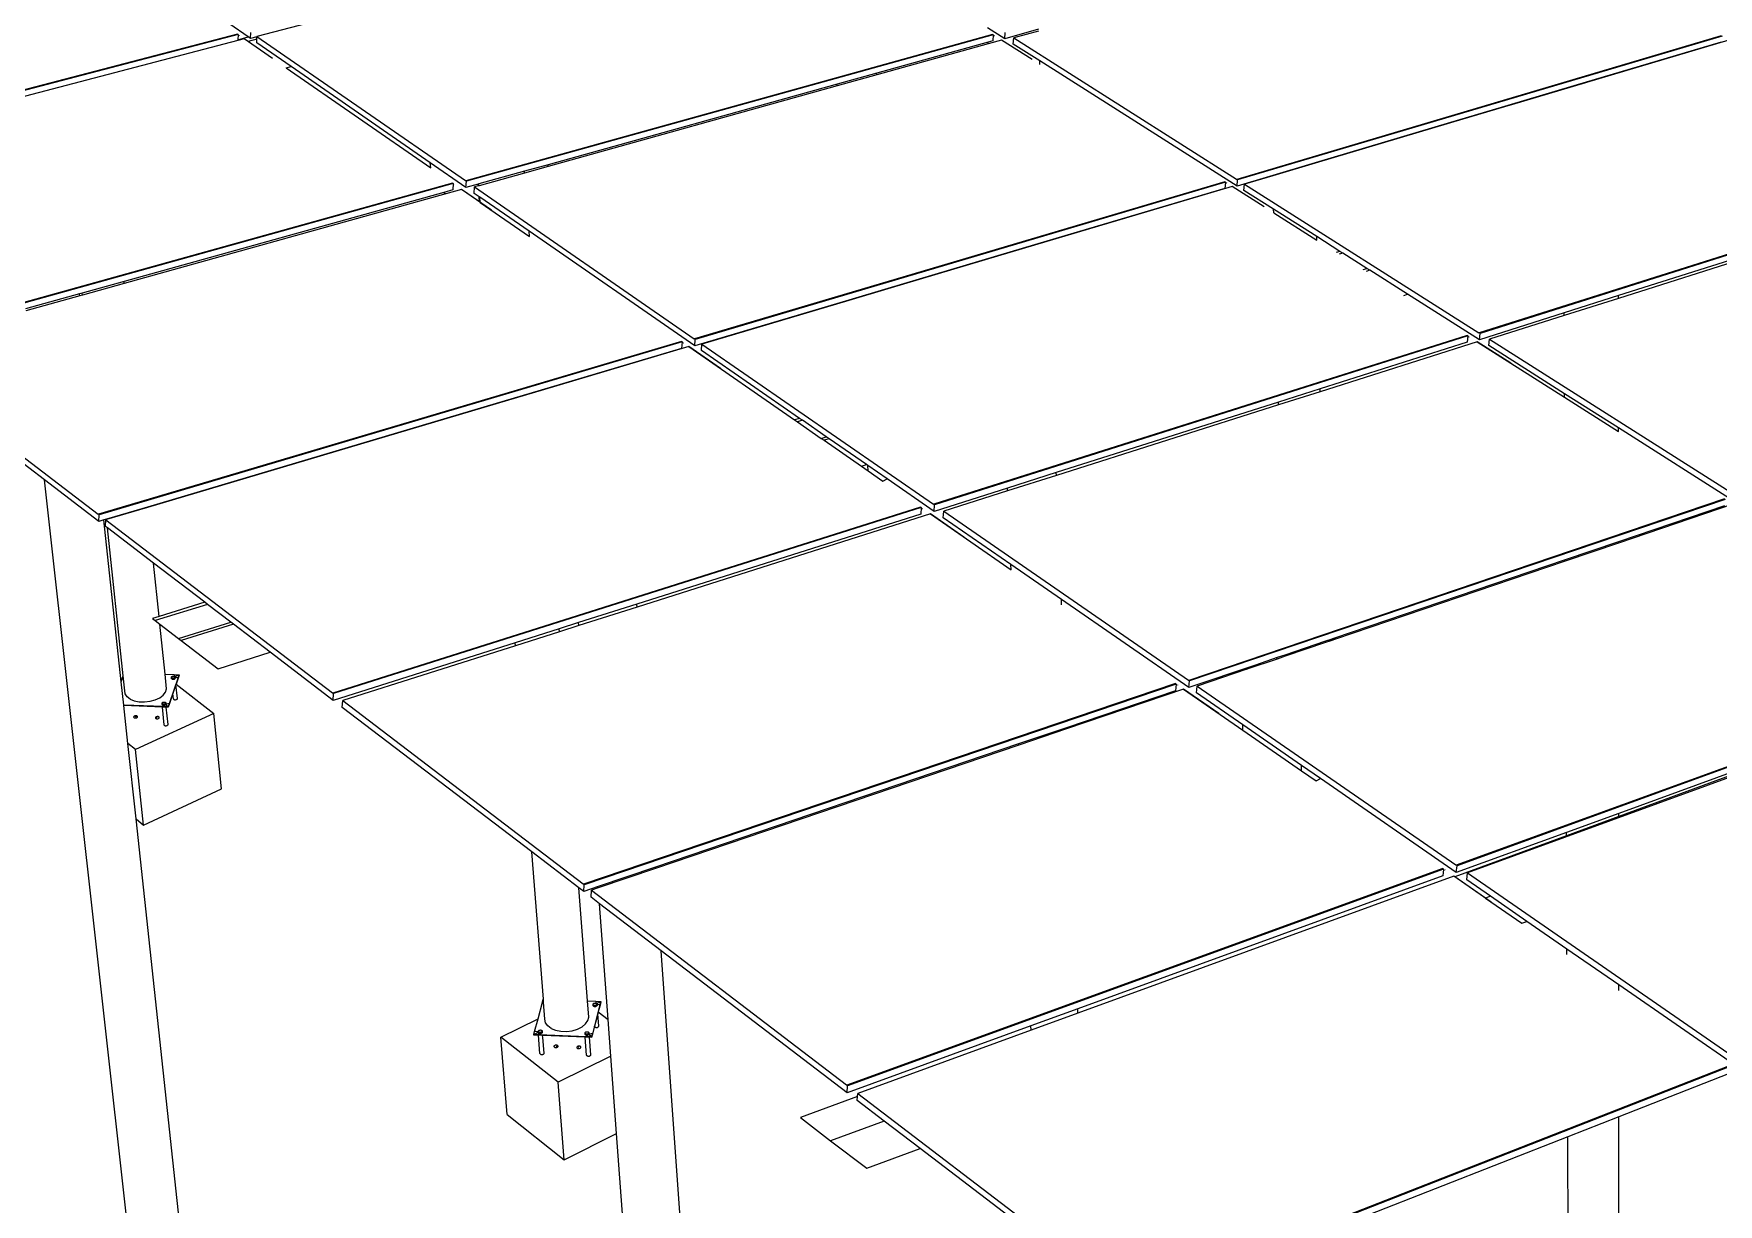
# Model space of a CAD drawing. Header units: inches. Extents: x -1381 to 1917, y -1058 to 799.
# Drawn here: x -575 to 33, y -339 to 83 of the extents above; entities that cross this region are included whole.
import ezdxf

# ---------------------------------------------------------------- set-up
doc = ezdxf.new("R2010")
doc.units = ezdxf.units.IN
doc.header["$MEASUREMENT"] = 0

msp = doc.modelspace()

# ---------------------------------------------------------------- linework, layer by layer
for p, q in [((-308.11, 130.6), (-494.55, 81.82)), ((-497.72, 81.7), (-504.37, 86.29)), ((-501.61, 82.69), (-708.13, 28.78)), ((-501.38, 82.53), (-707.92, 28.62)), ((-501.48, 80.43), (-705.79, 26.99)), ((-501.69, 82.75), (-501.61, 82.69)), ((-501.61, 82.69), (-501.44, 82.57)), ((-499.2, 81.02), (-501.48, 80.43)), ((-501.46, 80.7), (-501.48, 80.43)), ((-501.38, 82.53), (-501.46, 80.7)), ((-501.46, 80.7), (-497.72, 81.7)), ((-501.44, 82.57), (-501.38, 82.53)), ((-501.38, 82.53), (-501.28, 82.46)), ((-501.02, 82.29), (-500.94, 82.23)), ((-497.74, 80.01), (-499.2, 81.02)), ((-499.2, 81.02), (-499.2, 81.02)), ((-488.94, 73.92), (-499.2, 81.02)), ((-494.6, 80.84), (-497.74, 80.01)), ((-496.84, 81.09), (-497.72, 81.7)), ((-496.84, 81.09), (-496.74, 83.33)), ((-494.56, 81.68), (-496.84, 81.09)), ((-494.65, 79.57), (-494.6, 80.84)), ((-482.23, 70.98), (-494.65, 79.57)), ((-494.6, 80.84), (-494.56, 81.68)), ((-494.56, 81.68), (-494.55, 81.82)), ((-494.55, 81.82), (-419.36, 29.88)), ((-229.16, 82.63), (-419.25, 29.8)), ((-228.92, 82.48), (-419.01, 29.64)), ((-230.8, 79.8), (-270.97, 68.62)), ((-230.77, 79.18), (-270.94, 67.99)), ((-224.76, 81.06), (-231.03, 85.03)), ((-229.11, 80.27), (-230.8, 79.8)), ((-230.77, 79.18), (-230.8, 79.8)), ((-225.88, 80.55), (-230.77, 79.18)), ((-229.25, 82.69), (-229.16, 82.63)), ((-229.16, 82.63), (-228.98, 82.51)), ((-229.16, 82.63), (-229.16, 82.63)), ((-228.92, 82.48), (-229.11, 80.27)), ((-228.98, 82.51), (-228.92, 82.48)), ((-228.92, 82.48), (-228.8, 82.41)), ((-228.54, 82.24), (-228.45, 82.18)), ((-225.88, 80.55), (-225.88, 80.55)), ((-214.89, 73.58), (-225.88, 80.55)), ((-212.59, 84.45), (-224.76, 81.06)), ((-224.76, 81.06), (-224.58, 83.26)), ((-221.72, 79.13), (-221.53, 81.33)), ((-212.13, 73.05), (-221.72, 79.13)), ((-212.57, 83.83), (-221.53, 81.33)), ((-221.53, 81.33), (-141.11, 30.39)), ((33.76, 82.14), (-140.99, 30.32)), ((34.02, 81.99), (-140.74, 30.15)), ((33.75, 79.82), (-14.98, 65.35)), ((36.5, 80.53), (-14.9, 65.26)), ((-212.08, 71.79), (-212.13, 73.05)), ((-140.96, 27.91), (-212.13, 73.05)), ((-484.01, 70.51), (-482.23, 70.98)), ((-484.01, 70.51), (-431.88, 34.43)), ((-432.03, 36.27), (-482.23, 70.98)), ((-270.97, 68.62), (-285.28, 64.63)), ((-270.94, 67.99), (-285.25, 64.01)), ((-270.94, 67.99), (-270.97, 68.62)), ((-285.28, 64.63), (-389.53, 35.6)), ((-285.25, 64.01), (-389.48, 34.96)), ((-285.25, 64.01), (-285.28, 64.63)), ((-14.98, 65.35), (-42.06, 57.3)), ((-15.19, 65.17), (-41.93, 57.22)), ((-14.9, 65.3), (-15.19, 65.17)), ((-14.9, 65.26), (-15.19, 65.17)), ((-14.98, 65.35), (-14.9, 65.3)), ((-14.9, 65.26), (-14.9, 65.3)), ((-44.45, 56.59), (-57.47, 52.72)), ((-44.45, 56.47), (-57.47, 52.61)), ((-42.06, 57.3), (-44.45, 56.59)), ((-41.93, 57.22), (-44.45, 56.47)), ((-44.45, 56.47), (-44.45, 56.59)), ((-41.93, 57.22), (-42.06, 57.3)), ((-63.92, 50.81), (-112.78, 36.29)), ((-63.92, 50.69), (-112.77, 36.17)), ((-57.47, 52.72), (-63.92, 50.81)), ((-57.47, 52.61), (-63.92, 50.69)), ((-63.92, 50.69), (-63.92, 50.81)), ((-57.47, 52.61), (-57.47, 52.72)), ((-431.88, 34.43), (-432.03, 36.27)), ((-419.14, 27.36), (-432.03, 36.27)), ((-398.03, 33.23), (-414.49, 28.65)), ((-397.98, 32.59), (-414.44, 28.01)), ((-389.53, 35.6), (-398.03, 33.23)), ((-397.98, 32.59), (-398.03, 33.23)), ((-389.48, 34.96), (-397.98, 32.59)), ((-389.48, 34.96), (-389.53, 35.6)), ((-140.99, 30.32), (-141.11, 30.39)), ((-128.05, 31.75), (-140.96, 27.91)), ((-128.05, 31.64), (-138.28, 28.59)), ((-112.78, 36.29), (-128.05, 31.75)), ((-112.77, 36.17), (-128.05, 31.64)), ((-128.05, 31.64), (-128.05, 31.75)), ((-112.77, 36.17), (-112.78, 36.29)), ((121.76, 30.44), (-53.55, -25.07)), ((-423.95, 28.94), (-632.4, -28.96)), ((-423.71, 28.78), (-632.17, -29.14)), ((-427.09, 25.59), (-542.49, -6.53)), ((-426.42, 25.12), (-542.42, -7.19)), ((-423.84, 26.49), (-427.09, 25.59)), ((-427.09, 25.59), (-426.42, 25.12)), ((-420.72, 26.71), (-426.42, 25.12)), ((-424.04, 29), (-423.95, 28.94)), ((-423.95, 28.94), (-423.77, 28.82)), ((-423.71, 28.78), (-423.84, 26.49)), ((-423.77, 28.82), (-423.71, 28.78)), ((-423.71, 28.78), (-423.6, 28.7)), ((-423.34, 28.52), (-423.25, 28.46)), ((-414.23, 22.21), (-420.72, 26.71)), ((-420.72, 26.71), (-420.72, 26.71)), ((-409.91, 19.23), (-420.72, 26.71)), ((-419.25, 29.8), (-419.36, 29.88)), ((-419.01, 29.64), (-419.25, 29.8)), ((-419.14, 27.36), (-419.01, 29.64)), ((-414.73, 28.58), (-419.14, 27.36)), ((-416.15, 25.28), (-416.02, 27.57)), ((-414.37, 24.06), (-416.15, 25.28)), ((-414.68, 27.94), (-416.02, 27.57)), ((-416.02, 27.57), (-336.8, -27.15)), ((-414.49, 28.65), (-414.73, 28.58)), ((-414.68, 27.94), (-414.73, 28.58)), ((-414.44, 28.01), (-414.68, 27.94)), ((-414.44, 28.01), (-414.49, 28.65)), ((-145.38, 29.47), (-336.68, -27.23)), ((-145.13, 29.31), (-336.43, -27.4)), ((-142.67, 27.75), (-209.52, 7.89)), ((-145.35, 27.07), (-209.52, 8.01)), ((-145.47, 29.53), (-145.38, 29.47)), ((-145.38, 29.47), (-145.19, 29.35)), ((-145.13, 29.31), (-145.35, 27.07)), ((-145.19, 29.35), (-145.13, 29.31)), ((-145.13, 29.31), (-145.01, 29.24)), ((-144.73, 29.06), (-144.63, 29)), ((-142.67, 27.75), (-142.67, 27.75)), ((-131.12, 20.42), (-142.67, 27.75)), ((-140.74, 30.15), (-140.99, 30.32)), ((-140.96, 27.91), (-140.74, 30.15)), ((-138.5, 26.35), (-138.28, 28.59)), ((-127.75, 19.53), (-138.5, 26.35)), ((-138.28, 28.59), (-53.68, -24.99)), ((122.02, 30.28), (-53.29, -25.24)), ((-414.23, 22.21), (-414.37, 24.06)), ((-414.11, 23.88), (-414.37, 24.06)), ((-413.97, 22.03), (-414.23, 22.21)), ((-413.97, 22.03), (-414.11, 23.88)), ((-396.39, 11.62), (-414.11, 23.88)), ((-413.97, 22.03), (-396.25, 9.77)), ((-127.72, 18.26), (-127.75, 19.53)), ((-112.2, 9.68), (-127.75, 19.53)), ((-127.72, 18.26), (-112.18, 8.4)), ((-396.25, 9.77), (-396.39, 11.62)), ((-336.59, -29.73), (-396.39, 11.62)), ((-209.52, 8.01), (-227.43, 2.69)), ((-209.52, 7.89), (-227.43, 2.57)), ((-209.52, 7.89), (-209.52, 8.01)), ((-112.18, 8.4), (-112.2, 9.68)), ((-103.82, 4.36), (-112.2, 9.68)), ((65.38, 10.21), (-3.39, -11.61)), ((65.37, 9.23), (-3.39, -12.61)), ((-227.43, 2.69), (-266.99, -9.06)), ((-227.43, 2.57), (-266.98, -9.17)), ((-227.43, 2.57), (-227.43, 2.69)), ((-103.82, 4.36), (-105.15, 3.95)), ((-102.81, 3.72), (-104.14, 3.31)), ((-102.81, 3.72), (-103.82, 4.36)), ((-94.1, -1.8), (-102.81, 3.72)), ((-95.44, -2.22), (-94.1, -1.8)), ((-93.08, -2.45), (-94.42, -2.86)), ((-93.08, -2.45), (-94.1, -1.8)), ((-79.4, -11.12), (-93.08, -2.45)), ((-558.53, -11), (-578.05, -16.43)), ((-558.46, -11.65), (-577.98, -17.09)), ((-557.6, -10.74), (-558.53, -11)), ((-558.46, -11.65), (-558.53, -11)), ((-557.53, -11.4), (-558.46, -11.65)), ((-542.49, -6.53), (-557.6, -10.74)), ((-557.53, -11.4), (-557.6, -10.74)), ((-542.42, -7.19), (-557.53, -11.4)), ((-542.42, -7.19), (-542.49, -6.53)), ((-266.99, -9.06), (-281.07, -13.24)), ((-266.98, -9.17), (-281.06, -13.36)), ((-266.98, -9.17), (-266.99, -9.06)), ((-80.74, -11.54), (-79.4, -11.12)), ((-53.54, -27.52), (-79.4, -11.12)), ((-3.39, -11.61), (-22.97, -17.82)), ((-3.39, -12.61), (-3.39, -11.61)), ((-281.07, -13.24), (-336.59, -29.73)), ((-281.06, -13.36), (-334, -29.08)), ((-281.06, -13.36), (-281.07, -13.24)), ((-22.97, -17.82), (-53.54, -27.52)), ((-22.96, -18.82), (-22.97, -17.82)), ((-3.39, -12.61), (-22.96, -18.82)), ((-22.96, -18.82), (-49.92, -27.38)), ((-341.44, -28.16), (-551.73, -90.47)), ((-341.19, -28.33), (-551.49, -90.66)), ((-338.76, -30.01), (-392.03, -45.83)), ((-341.53, -28.1), (-341.44, -28.16)), ((-341.44, -28.16), (-341.25, -28.29)), ((-341.19, -28.33), (-341.35, -30.66)), ((-341.25, -28.29), (-341.19, -28.33)), ((-341.19, -28.33), (-341.07, -28.41)), ((-340.79, -28.61), (-340.7, -28.67)), ((-338.76, -30.01), (-300.57, -56.45)), ((-338.76, -30.01), (-338.76, -30.01)), ((-327.37, -37.9), (-338.76, -30.01)), ((-336.68, -27.23), (-336.8, -27.15)), ((-336.43, -27.4), (-336.68, -27.23)), ((-336.59, -29.73), (-336.43, -27.4)), ((-334.17, -31.41), (-334, -29.08)), ((-334, -29.08), (-250.46, -86.79)), ((-57.98, -25.98), (-250.34, -86.87)), ((-57.72, -26.15), (-250.07, -87.06)), ((-57.97, -28.43), (-111.02, -45.26)), ((-54.35, -28.29), (-111, -46.27)), ((-58.08, -25.92), (-57.98, -25.98)), ((-57.98, -25.98), (-57.78, -26.11)), ((-57.72, -26.15), (-57.97, -28.43)), ((-57.78, -26.11), (-57.72, -26.15)), ((-57.72, -26.15), (-57.59, -26.23)), ((-57.29, -26.42), (-57.19, -26.48)), ((-54.35, -28.29), (-22.83, -48.29)), ((-54.35, -28.29), (-54.35, -28.29)), ((-42.18, -36.01), (-54.35, -28.29)), ((-53.55, -25.07), (-53.68, -24.99)), ((-53.29, -25.24), (-53.55, -25.07)), ((-53.54, -27.52), (-53.29, -25.24)), ((-50.17, -29.66), (-49.92, -27.38)), ((-22.84, -46.99), (-50.17, -29.66)), ((-49.92, -27.38), (39.25, -83.86)), ((-571.18, -78.11), (-629.31, -33.74)), ((-629.25, -31.37), (-551.85, -90.39)), ((-341.35, -30.66), (-392.04, -45.71)), ((-298.76, -55.89), (-334.17, -31.41)), ((-392.04, -45.71), (-408.22, -50.51)), ((-392.03, -45.83), (-408.21, -50.63)), ((-392.03, -45.83), (-392.04, -45.71)), ((-111.02, -45.26), (-126.05, -50.02)), ((-111, -46.27), (-126.03, -51.04)), ((-111, -46.27), (-111.02, -45.26)), ((-22.83, -48.29), (-22.84, -46.99)), ((-3.36, -59.34), (-22.84, -46.99)), ((-22.83, -48.29), (-3.36, -60.64)), ((-408.22, -50.51), (-534, -87.86)), ((-408.21, -50.63), (-533.99, -87.98)), ((-408.21, -50.63), (-408.22, -50.51)), ((-126.05, -50.02), (-206.17, -75.43)), ((-126.03, -51.04), (-206.13, -76.47)), ((-126.03, -51.04), (-126.05, -50.02)), ((-298.76, -55.89), (-300.57, -56.45)), ((-300.57, -56.45), (-299.57, -57.14)), ((-297.76, -56.58), (-299.57, -57.14)), ((-299.57, -57.14), (-290.97, -63.09)), ((-297.76, -56.58), (-298.76, -55.89)), ((-289.16, -62.53), (-297.76, -56.58)), ((-3.36, -60.64), (-3.36, -59.34)), ((39.36, -86.44), (-3.36, -59.34)), ((-290.97, -63.09), (-289.16, -62.53)), ((-290.97, -63.09), (-289.97, -63.78)), ((-288.16, -63.22), (-289.97, -63.78)), ((-289.97, -63.78), (-276.45, -73.14)), ((-288.16, -63.22), (-289.16, -62.53)), ((-274.64, -72.57), (-288.16, -63.22)), ((-276.45, -73.14), (-274.64, -72.57)), ((-274.16, -72.9), (-274.64, -72.57)), ((-274.06, -74.8), (-274.16, -72.9)), ((-267.15, -77.75), (-274.16, -72.9)), ((-516.09, -572.91), (-571.18, -78.11)), ((-551.58, -93.08), (-571.18, -78.11)), ((-276.45, -73.14), (-274.06, -74.8)), ((-274.06, -74.8), (-268.73, -78.48)), ((-268.73, -78.48), (-267.15, -77.75)), ((-250.27, -89.42), (-267.15, -77.75)), ((-206.17, -75.43), (-223.78, -81.02)), ((-206.13, -76.47), (-223.73, -82.05)), ((-206.13, -76.47), (-206.17, -75.43)), ((-223.78, -81.02), (-250.27, -89.42)), ((-223.73, -82.05), (-246.74, -89.36)), ((-223.73, -82.05), (-223.78, -81.02)), ((34.91, -84.92), (-158.34, -150.42)), ((-551.73, -90.47), (-551.85, -90.39)), ((-551.49, -90.66), (-551.73, -90.47)), ((-551.58, -93.08), (-551.49, -90.66)), ((-534, -87.86), (-548.86, -92.27)), ((-533.99, -87.98), (-548.84, -92.39)), ((-533.99, -87.98), (-534, -87.86)), ((-255.15, -87.88), (-467.16, -154.96)), ((-254.89, -88.06), (-466.9, -155.16)), ((-255.08, -90.43), (-357.47, -122.89)), ((-251.56, -90.37), (-357.39, -123.95)), ((-255.25, -87.81), (-255.15, -87.88)), ((-255.15, -87.88), (-254.95, -88.02)), ((-254.89, -88.06), (-255.08, -90.43)), ((-254.95, -88.02), (-254.89, -88.06)), ((-254.89, -88.06), (-254.76, -88.15)), ((-254.47, -88.35), (-254.37, -88.42)), ((-251.56, -90.37), (-222.49, -110.48)), ((-251.56, -90.37), (-251.56, -90.37)), ((-239.53, -98.69), (-251.56, -90.37)), ((-250.34, -86.87), (-250.46, -86.79)), ((-250.07, -87.06), (-250.34, -86.87)), ((-250.27, -89.42), (-250.07, -87.06)), ((-246.94, -91.72), (-246.74, -89.36)), ((-246.74, -89.36), (-158.47, -150.33)), ((35.19, -85.1), (-158.06, -150.61)), ((37.92, -86.84), (-3.33, -100.85)), ((34.89, -87.42), (-3.33, -100.4)), ((-549.77, -92.54), (-551.58, -93.08)), ((-548.86, -92.27), (-549.77, -92.54)), ((-543.5, -150.86), (-549.77, -92.54)), ((-549.21, -94.89), (-549.12, -92.47)), ((-548.52, -95.41), (-549.21, -94.89)), ((-548.84, -92.39), (-549.12, -92.47)), ((-549.12, -92.47), (-467.28, -154.87)), ((-548.84, -92.39), (-548.86, -92.27)), ((-542.79, -148.81), (-548.52, -95.41)), ((-531.89, -108.11), (-548.52, -95.41)), ((-222.58, -108.57), (-246.94, -91.72)), ((-3.33, -100.4), (-22.57, -106.93)), ((-3.33, -100.85), (-22.57, -107.38)), ((-3.33, -100.85), (-3.33, -100.4)), ((-529.89, -127.32), (-531.89, -108.11)), ((-513.39, -122.23), (-531.89, -108.11)), ((-222.49, -110.48), (-222.58, -108.57)), ((-204.33, -121.19), (-222.58, -108.57)), ((-22.57, -106.93), (-106.1, -135.3)), ((-22.57, -107.38), (-105.43, -135.53)), ((-22.57, -107.38), (-22.57, -106.93)), ((-204.25, -123.1), (-204.33, -121.19)), ((-158.3, -153.02), (-204.33, -121.19)), ((-529.89, -127.32), (-532.28, -128.06)), ((-512.42, -122.97), (-531.31, -128.81)), ((-513.39, -122.23), (-529.89, -127.32)), ((-512.42, -122.97), (-513.39, -122.23)), ((-503.99, -129.41), (-512.42, -122.97)), ((-357.47, -122.89), (-378.53, -129.57)), ((-357.39, -123.95), (-378.45, -130.63)), ((-357.39, -123.95), (-357.47, -122.89)), ((-532.28, -128.06), (-531.31, -128.81)), ((-531.31, -128.81), (-529.6, -130.13)), ((-527.72, -148.17), (-529.6, -130.13)), ((-529.6, -130.13), (-522.9, -135.29)), ((-522.9, -135.29), (-503.99, -129.41)), ((-503.01, -130.16), (-521.92, -136.05)), ((-503.01, -130.16), (-503.99, -129.41)), ((-489.75, -140.27), (-503.01, -130.16)), ((-385.5, -131.78), (-401.39, -136.81)), ((-385.42, -132.84), (-401.31, -137.88)), ((-378.53, -129.57), (-385.5, -131.78)), ((-385.42, -132.84), (-385.5, -131.78)), ((-378.45, -130.63), (-385.42, -132.84)), ((-378.45, -130.63), (-378.53, -129.57)), ((-522.9, -135.29), (-521.92, -136.05)), ((-521.92, -136.05), (-508.5, -146.18)), ((-401.39, -136.81), (-467.03, -157.62)), ((-401.31, -137.88), (-463.63, -157.65)), ((-401.31, -137.88), (-401.39, -136.81)), ((-109.07, -136.3), (-123.76, -141.29)), ((-109.06, -136.76), (-123.63, -141.71)), ((-107.09, -135.63), (-109.07, -136.3)), ((-109.06, -136.76), (-109.07, -136.3)), ((-107.93, -136.38), (-109.06, -136.76)), ((-107.93, -136.15), (-107.89, -136.06)), ((-107.93, -136.38), (-107.93, -136.15)), ((-107.92, -136.25), (-107.93, -136.15)), ((-107.87, -136.35), (-107.93, -136.38)), ((-107.87, -136.35), (-107.92, -136.25)), ((-107.89, -136.06), (-107.81, -135.97)), ((-106.71, -135.96), (-107.87, -136.35)), ((-107.87, -136.35), (-107.87, -136.35)), ((-107.81, -135.97), (-107.69, -135.89)), ((-107.69, -135.89), (-107.54, -135.83)), ((-107.54, -135.83), (-107.38, -135.8)), ((-107.38, -135.8), (-107.2, -135.79)), ((-107.2, -135.79), (-107.03, -135.81)), ((-106.1, -135.3), (-107.09, -135.63)), ((-107.09, -135.63), (-107.02, -135.77)), ((-107.03, -135.81), (-106.94, -135.84)), ((-107.02, -135.77), (-106.94, -135.84)), ((-106.94, -135.84), (-106.88, -135.86)), ((-106.88, -135.86), (-106.75, -135.92)), ((-106.75, -135.92), (-106.71, -135.96)), ((-106.74, -135.94), (-105.46, -135.31)), ((-105.47, -135.54), (-106.71, -135.96)), ((-106.1, -135.3), (-105.43, -135.32)), ((-105.43, -135.32), (-105.47, -135.54)), ((-105.43, -135.53), (-105.47, -135.54)), ((-105.43, -135.51), (-105.43, -135.32)), ((-105.43, -135.51), (-105.43, -135.53)), ((-508.5, -146.18), (-489.75, -140.27)), ((-467.03, -157.62), (-489.75, -140.27)), ((-134.35, -144.89), (-158.3, -153.02)), ((-126.52, -142.69), (-137.37, -146.37)), ((-137.37, -146.37), (-134.35, -144.89)), ((-126.44, -142.2), (-134.35, -144.89)), ((-123.63, -141.71), (-126.52, -142.69)), ((-126.52, -142.69), (-126.44, -142.2)), ((-123.76, -141.29), (-126.44, -142.2)), ((-123.63, -141.71), (-123.76, -141.29)), ((-543.5, -150.86), (-542.79, -148.81)), ((-542.59, -159.31), (-543.5, -150.86)), ((-542.22, -154.17), (-542.79, -148.81)), ((-527.72, -148.17), (-524.41, -148.29)), ((-527.16, -153.49), (-527.72, -148.17)), ((-523.01, -149.37), (-526.24, -158.9)), ((-525.44, -149.3), (-525.43, -149.2)), ((-525.41, -149.4), (-525.44, -149.3)), ((-525.41, -149.58), (-525.44, -149.3)), ((-525.43, -149.2), (-525.37, -149.1)), ((-525.41, -149.58), (-525.42, -149.58)), ((-525.35, -149.47), (-525.41, -149.4)), ((-525.4, -149.69), (-525.41, -149.58)), ((-525.37, -149.78), (-525.4, -149.69)), ((-525.39, -149.58), (-525.33, -149.48)), ((-525.36, -149.48), (-525.39, -149.54)), ((-525.37, -149.1), (-525.28, -149.01)), ((-525.29, -149.87), (-525.37, -149.78)), ((-525.35, -149.47), (-525.36, -149.48)), ((-525.33, -149.48), (-525.35, -149.47)), ((-525.33, -149.48), (-525.33, -149.48)), ((-525.33, -149.49), (-525.33, -149.48)), ((-525.21, -149.55), (-525.33, -149.49)), ((-525.29, -149.87), (-525.17, -149.93)), ((-525.28, -149.01), (-525.14, -148.94)), ((-525.06, -149.6), (-525.21, -149.55)), ((-525.17, -149.93), (-525.03, -149.98)), ((-525.14, -148.94), (-524.98, -148.88)), ((-524.9, -149.62), (-525.06, -149.6)), ((-525.03, -149.98), (-524.86, -150)), ((-524.98, -148.88), (-524.81, -148.85)), ((-524.72, -149.61), (-524.9, -149.62)), ((-523.78, -151.88), (-524.87, -155.09)), ((-524.86, -150), (-524.68, -149.99)), ((-524.86, -150.01), (-524.68, -150)), ((-524.81, -148.85), (-524.63, -148.84)), ((-524.55, -149.58), (-524.72, -149.61)), ((-524.68, -149.99), (-524.51, -149.96)), ((-524.68, -150), (-524.5, -149.97)), ((-524.63, -148.84), (-524.46, -148.86)), ((-524.39, -149.52), (-524.55, -149.58)), ((-524.51, -149.96), (-524.35, -149.9)), ((-524.5, -149.97), (-524.33, -149.91)), ((-524.46, -148.86), (-524.32, -148.9)), ((-524.41, -148.29), (-524.44, -148.56)), ((-524.44, -148.56), (-524.35, -148.81)), ((-524.41, -148.29), (-522.67, -148.36)), ((-524.25, -149.44), (-524.39, -149.52)), ((-524.35, -148.81), (-524.14, -149.03)), ((-524.35, -149.9), (-524.21, -149.83)), ((-524.33, -149.91), (-524.2, -149.83)), ((-524.32, -148.9), (-524.2, -148.97)), ((-524.15, -149.35), (-524.25, -149.44)), ((-524.21, -149.83), (-524.12, -149.73)), ((-524.2, -148.97), (-524.12, -149.06)), ((-524.2, -149.83), (-524.09, -149.74)), ((-524.16, -149.01), (-522.69, -148.34)), ((-524.1, -149.25), (-524.15, -149.35)), ((-524.14, -149.03), (-523.83, -149.2)), ((-524.12, -149.06), (-524.09, -149.15)), ((-524.12, -149.73), (-524.06, -149.63)), ((-524.09, -149.15), (-524.1, -149.25)), ((-524.06, -149.44), (-524.09, -149.15)), ((-524.09, -149.74), (-524.04, -149.63)), ((-524.06, -149.43), (-524.08, -149.41)), ((-524.08, -149.45), (-524.05, -149.53)), ((-524.06, -149.44), (-524.06, -149.43)), ((-524.02, -149.53), (-524.06, -149.44)), ((-524.05, -149.53), (-524.06, -149.44)), ((-524.05, -149.53), (-524.06, -149.63)), ((-524.04, -149.63), (-524.02, -149.53)), ((-523.83, -149.2), (-523.45, -149.32)), ((-523.73, -151.75), (-523.78, -151.88)), ((-523.26, -156.9), (-523.78, -151.88)), ((-522.99, -149.56), (-523.73, -151.75)), ((-523.73, -151.75), (-510.14, -162.3)), ((-523.45, -149.32), (-523.01, -149.37)), ((-522.67, -148.36), (-523.01, -149.37)), ((-522.99, -149.56), (-523.01, -149.37)), ((-522.65, -148.54), (-522.99, -149.56)), ((-522.65, -148.54), (-522.67, -148.36)), ((-163.21, -151.51), (-376.79, -223.87)), ((-162.93, -151.7), (-376.52, -224.08)), ((-163.31, -151.44), (-163.21, -151.51)), ((-163.21, -151.51), (-163, -151.66)), ((-162.93, -151.7), (-163.17, -154.11)), ((-163, -151.66), (-162.93, -151.7)), ((-162.93, -151.7), (-162.8, -151.79)), ((-158.34, -150.42), (-158.47, -150.33)), ((-158.06, -150.61), (-158.34, -150.42)), ((-158.3, -153.02), (-158.06, -150.61)), ((-137.37, -146.37), (-155.35, -152.48)), ((132.08, -146.58), (-61.85, -217.07)), ((132.38, -146.77), (-61.55, -217.28)), ((136.13, -149.15), (-57.82, -219.85)), ((-542.07, -155.28), (-542.22, -154.17)), ((-541.42, -156.29), (-542.07, -155.28)), ((-540.31, -157.13), (-541.42, -156.29)), ((-540.31, -157.13), (-538.81, -157.75)), ((-538.81, -157.75), (-537.04, -158.1)), ((-535.1, -158.16), (-533.13, -157.93)), ((-533.13, -157.93), (-531.27, -157.41)), ((-531.27, -157.41), (-529.65, -156.65)), ((-529.65, -156.65), (-528.37, -155.7)), ((-528.37, -155.7), (-527.52, -154.62)), ((-527.52, -154.62), (-527.16, -153.49)), ((-524.87, -155.09), (-526.22, -159.08)), ((-524.66, -157.06), (-524.87, -155.09)), ((-524.66, -157.06), (-524.65, -156.95)), ((-524.66, -157.06), (-524.63, -157.16)), ((-524.65, -156.95), (-524.65, -156.95)), ((-524.54, -157.24), (-524.63, -157.16)), ((-524.54, -157.24), (-524.42, -157.31)), ((-524.42, -157.31), (-524.27, -157.36)), ((-524.27, -157.36), (-524.1, -157.38)), ((-524.1, -157.38), (-523.91, -157.37)), ((-523.91, -157.37), (-523.73, -157.34)), ((-523.73, -157.34), (-523.57, -157.28)), ((-523.57, -157.28), (-523.43, -157.2)), ((-523.43, -157.2), (-523.33, -157.11)), ((-523.33, -157.11), (-523.27, -157)), ((-523.27, -157), (-523.26, -156.9)), ((-467.16, -154.96), (-467.28, -154.87)), ((-466.9, -155.16), (-467.16, -154.96)), ((-467.03, -157.62), (-466.9, -155.16)), ((-463.76, -160.12), (-463.63, -157.65)), ((-463.63, -157.65), (-376.92, -223.77)), ((-163.17, -154.11), (-202.47, -167.45)), ((-160.22, -153.58), (-202.45, -167.92)), ((-162.49, -152.01), (-162.39, -152.08)), ((-160.22, -153.58), (-138.86, -168.37)), ((-160.22, -153.58), (-160.22, -153.58)), ((-147.51, -162.38), (-160.22, -153.58)), ((-155.59, -154.89), (-155.35, -152.48)), ((-138.91, -166.43), (-155.59, -154.89)), ((-155.35, -152.48), (-61.99, -216.98)), ((-528.33, -159.85), (-542.59, -159.31)), ((-542.57, -159.49), (-542.59, -159.31)), ((-528.69, -160.02), (-542.57, -159.49)), ((-541.11, -173.11), (-542.57, -159.49)), ((-539.03, -163.53), (-539.04, -163.63)), ((-539.04, -163.63), (-539.01, -163.73)), ((-538.97, -163.42), (-539.03, -163.53)), ((-539.01, -163.73), (-538.93, -163.82)), ((-538.87, -163.33), (-538.97, -163.42)), ((-538.93, -163.82), (-538.8, -163.89)), ((-538.73, -163.25), (-538.87, -163.33)), ((-538.8, -163.89), (-538.65, -163.94)), ((-538.56, -163.19), (-538.73, -163.25)), ((-538.65, -163.94), (-538.48, -163.96)), ((-538.38, -163.15), (-538.56, -163.19)), ((-538.48, -163.96), (-538.29, -163.95)), ((-538.2, -163.15), (-538.38, -163.15)), ((-510.14, -162.3), (-538.37, -175.27)), ((-538.34, -163.55), (-537.75, -163.28)), ((-538.29, -163.95), (-538.11, -163.92)), ((-538.03, -163.17), (-538.2, -163.15)), ((-538.11, -163.92), (-537.95, -163.86)), ((-537.87, -163.21), (-538.03, -163.17)), ((-537.95, -163.86), (-537.81, -163.78)), ((-537.75, -163.28), (-537.87, -163.21)), ((-537.81, -163.78), (-537.71, -163.68)), ((-537.67, -163.37), (-537.75, -163.28)), ((-537.71, -163.68), (-537.65, -163.58)), ((-537.64, -163.47), (-537.67, -163.37)), ((-537.65, -163.58), (-537.64, -163.47)), ((-537.04, -158.1), (-535.1, -158.16)), ((-531.19, -163.82), (-531.2, -163.93)), ((-531.2, -163.93), (-531.17, -164.03)), ((-531.13, -163.72), (-531.19, -163.82)), ((-531.17, -164.03), (-531.09, -164.12)), ((-531.03, -163.62), (-531.13, -163.72)), ((-530.89, -163.54), (-531.03, -163.62)), ((-530.73, -163.49), (-530.89, -163.54)), ((-530.89, -163.54), (-530.5, -163.85)), ((-530.55, -163.45), (-530.73, -163.49)), ((-530.36, -163.44), (-530.55, -163.45)), ((-530.19, -163.47), (-530.36, -163.44)), ((-530.04, -163.51), (-530.19, -163.47)), ((-530.11, -164.16), (-529.97, -164.08)), ((-529.91, -163.58), (-530.04, -163.51)), ((-529.97, -164.08), (-529.87, -163.98)), ((-529.83, -163.67), (-529.91, -163.58)), ((-529.87, -163.98), (-529.81, -163.88)), ((-529.8, -163.77), (-529.83, -163.67)), ((-529.81, -163.88), (-529.8, -163.77)), ((-528.8, -158.66), (-528.79, -158.56)), ((-528.77, -158.76), (-528.8, -158.66)), ((-528.76, -159.05), (-528.8, -158.66)), ((-528.79, -158.56), (-528.73, -158.46)), ((-528.78, -158.93), (-528.79, -159.04)), ((-528.79, -159.04), (-528.76, -159.14)), ((-528.69, -158.85), (-528.77, -158.76)), ((-528.77, -158.94), (-528.77, -158.94)), ((-528.73, -159.14), (-528.76, -159.05)), ((-528.76, -159.14), (-528.67, -159.23)), ((-528.73, -158.46), (-528.63, -158.37)), ((-528.65, -159.23), (-528.73, -159.14)), ((-528.57, -158.91), (-528.69, -158.85)), ((-528.02, -166.42), (-528.69, -160.02)), ((-528.31, -160.04), (-528.69, -160.02)), ((-528.67, -159.23), (-528.55, -159.3)), ((-528.53, -159.3), (-528.65, -159.23)), ((-528.63, -158.37), (-528.5, -158.29)), ((-528.42, -158.96), (-528.57, -158.91)), ((-528.55, -159.3), (-528.4, -159.34)), ((-528.53, -159.3), (-528.38, -159.34)), ((-528.5, -158.29), (-528.34, -158.23)), ((-528.25, -158.98), (-528.42, -158.96)), ((-528.4, -159.34), (-528.23, -159.36)), ((-528.38, -159.34), (-528.21, -159.36)), ((-528.34, -158.23), (-528.16, -158.2)), ((-528.18, -159.59), (-528.33, -159.85)), ((-528.31, -160.04), (-528.33, -159.85)), ((-526.58, -159.92), (-528.33, -159.85)), ((-527.26, -160.08), (-528.31, -160.04)), ((-528.07, -158.97), (-528.25, -158.98)), ((-528.23, -159.36), (-528.21, -159.36)), ((-528.22, -159.38), (-528.03, -159.37)), ((-528.21, -159.36), (-528.04, -159.36)), ((-527.92, -159.35), (-528.18, -159.59)), ((-528.16, -158.2), (-527.99, -158.2)), ((-527.9, -158.94), (-528.07, -158.97)), ((-528.04, -159.36), (-527.88, -159.33)), ((-528.03, -159.37), (-527.85, -159.33)), ((-527.99, -158.2), (-527.82, -158.22)), ((-527.88, -159.33), (-527.92, -159.35)), ((-527.74, -158.88), (-527.9, -158.94)), ((-527.88, -159.33), (-527.86, -159.32)), ((-527.86, -159.32), (-527.7, -159.26)), ((-527.85, -159.33), (-527.69, -159.27)), ((-527.82, -158.22), (-527.67, -158.26)), ((-527.61, -158.81), (-527.74, -158.88)), ((-527.7, -159.26), (-527.7, -159.26)), ((-527.7, -159.26), (-527.69, -159.26)), ((-527.69, -159.27), (-527.55, -159.19)), ((-527.69, -159.26), (-527.59, -159.2)), ((-527.67, -158.26), (-527.55, -158.33)), ((-527.51, -158.71), (-527.61, -158.81)), ((-527.59, -159.2), (-527.57, -159.19)), ((-527.57, -159.19), (-527.56, -159.18)), ((-527.56, -159.18), (-527.49, -159.12)), ((-527.55, -158.33), (-527.47, -158.41)), ((-527.55, -159.17), (-527.49, -159.12)), ((-527.54, -159.17), (-527.55, -159.17)), ((-527.55, -159.19), (-527.53, -159.18)), ((-527.53, -159.18), (-527.54, -159.17)), ((-527.53, -159.18), (-527.45, -159.1)), ((-526.58, -159.92), (-527.53, -159.18)), ((-527.5, -158.69), (-527.51, -158.71)), ((-527.51, -158.71), (-527.43, -158.79)), ((-527.45, -158.61), (-527.5, -158.69)), ((-527.42, -158.78), (-527.5, -158.69)), ((-527.49, -158.7), (-527.5, -158.7)), ((-527.49, -158.7), (-527.5, -158.71)), ((-527.42, -158.78), (-527.49, -158.7)), ((-527.15, -159), (-527.49, -159.12)), ((-527.49, -159.12), (-527.45, -159.09)), ((-527.49, -159.12), (-527.47, -159.1)), ((-527.49, -159.12), (-527.49, -159.12)), ((-527.42, -159.01), (-527.48, -159.01)), ((-527.47, -158.41), (-527.44, -158.51)), ((-527.42, -159.01), (-527.47, -159.1)), ((-527.44, -158.51), (-527.45, -158.61)), ((-527.45, -159.09), (-527.39, -158.98)), ((-527.45, -159.1), (-527.39, -159.01)), ((-527.41, -158.81), (-527.44, -158.51)), ((-527.43, -158.79), (-527.4, -158.89)), ((-527.42, -158.78), (-527.41, -158.81)), ((-527.41, -158.79), (-527.42, -158.78)), ((-527.41, -158.99), (-527.42, -159.01)), ((-527.37, -158.89), (-527.41, -158.79)), ((-527.38, -158.88), (-527.41, -158.81)), ((-527.4, -158.89), (-527.41, -158.81)), ((-527.4, -158.89), (-527.41, -158.99)), ((-527.39, -158.98), (-527.38, -158.88)), ((-527.39, -159), (-527.37, -158.89)), ((-527.39, -159), (-527.39, -159)), ((-527.39, -159.01), (-527.39, -159)), ((-526.61, -166.26), (-527.26, -160.08)), ((-526.56, -160.1), (-527.26, -160.08)), ((-526.7, -158.91), (-527.15, -159)), ((-526.24, -158.9), (-526.7, -158.91)), ((-526.24, -158.9), (-526.58, -159.92)), ((-526.56, -160.1), (-526.58, -159.92)), ((-526.22, -159.08), (-526.56, -160.1)), ((-526.22, -159.08), (-526.24, -158.9)), ((-507.39, -189.51), (-510.14, -162.3)), ((-395.42, -212.28), (-463.76, -160.12)), ((-531.09, -164.12), (-530.97, -164.19)), ((-530.97, -164.19), (-530.81, -164.24)), ((-530.81, -164.24), (-530.64, -164.26)), ((-530.64, -164.26), (-530.46, -164.25)), ((-530.46, -164.25), (-530.27, -164.22)), ((-530.27, -164.22), (-530.11, -164.16)), ((-527.98, -166.52), (-528.02, -166.42)), ((-527.9, -166.61), (-527.98, -166.52)), ((-527.9, -166.61), (-527.78, -166.68)), ((-527.78, -166.68), (-527.63, -166.73)), ((-527.63, -166.73), (-527.45, -166.75)), ((-527.45, -166.75), (-527.27, -166.74)), ((-527.27, -166.74), (-527.09, -166.71)), ((-527.09, -166.71), (-526.92, -166.65)), ((-526.92, -166.65), (-526.78, -166.57)), ((-526.78, -166.57), (-526.68, -166.47)), ((-526.68, -166.47), (-526.62, -166.37)), ((-526.62, -166.37), (-526.61, -166.26)), ((-202.47, -167.45), (-219.75, -173.32)), ((-202.45, -167.92), (-219.73, -173.78)), ((-202.45, -167.92), (-202.47, -167.45)), ((-138.86, -168.37), (-138.91, -166.43)), ((-117.71, -181.09), (-138.91, -166.43)), ((-138.86, -168.37), (-117.66, -183.03)), ((-538.37, -175.27), (-541.11, -173.11)), ((-538.18, -200.39), (-541.11, -173.11)), ((-535.45, -202.57), (-538.37, -175.27)), ((-219.75, -173.32), (-350.79, -217.8)), ((-219.73, -173.78), (-350.76, -218.27)), ((-219.73, -173.78), (-219.75, -173.32)), ((63.07, -174.24), (-3.27, -198.4)), ((63.06, -175.12), (-3.27, -199.52)), ((-117.66, -183.03), (-117.71, -181.09)), ((-110.84, -185.84), (-117.71, -181.09)), ((-117.66, -183.03), (-112.44, -186.65)), ((-112.44, -186.65), (-110.84, -185.84)), ((-61.84, -219.73), (-110.84, -185.84)), ((-535.45, -202.57), (-507.39, -189.51)), ((-538.18, -200.39), (-535.45, -202.57)), ((-498.45, -570.07), (-538.18, -200.39)), ((-3.27, -198.4), (-22.14, -205.27)), ((-3.27, -199.52), (-22.13, -206.46)), ((-3.27, -199.52), (-3.27, -198.4)), ((-22.13, -206.46), (-62.41, -221.27)), ((-22.14, -205.27), (-61.84, -219.73)), ((-22.13, -206.46), (-22.14, -205.27)), ((-391.22, -265.38), (-395.42, -212.28)), ((-378.4, -225.27), (-395.42, -212.28)), ((-350.79, -217.8), (-371.44, -224.8)), ((-350.76, -218.27), (-371.4, -225.28)), ((-350.76, -218.27), (-350.79, -217.8)), ((-66.77, -218.25), (-281.73, -296.35)), ((-66.48, -218.46), (-281.44, -296.58)), ((-66.88, -218.18), (-66.77, -218.25)), ((-66.77, -218.25), (-66.55, -218.41)), ((-66.48, -218.46), (-66.76, -220.91)), ((-66.55, -218.41), (-66.48, -218.46)), ((-66.48, -218.46), (-66.33, -218.55)), ((-66.01, -218.78), (-65.9, -218.86)), ((-61.85, -217.07), (-61.99, -216.98)), ((-61.55, -217.28), (-61.85, -217.07)), ((-61.84, -219.73), (-61.55, -217.28)), ((-376.79, -223.87), (-376.92, -223.77)), ((-376.52, -224.08), (-376.79, -223.87)), ((-376.68, -226.58), (-376.52, -224.08)), ((-371.44, -224.8), (-376.68, -226.58)), ((-371.4, -225.28), (-371.44, -224.8)), ((-66.76, -220.91), (-198.4, -268.83)), ((-62.75, -221.04), (-198.34, -270.44)), ((-62.41, -221.27), (-62.75, -221.04)), ((-62.75, -221.04), (-62.75, -221.04)), ((-49.28, -230.36), (-62.75, -221.04)), ((-51.33, -228.94), (-62.41, -221.27)), ((-58.11, -222.31), (-57.82, -219.85)), ((-49.5, -228.26), (-58.11, -222.31)), ((-57.82, -219.85), (41.14, -288.21)), ((-375.31, -266.02), (-378.4, -225.27)), ((-376.68, -226.58), (-378.4, -225.27)), ((-374.02, -228.62), (-373.86, -226.11)), ((-370.98, -230.94), (-374.02, -228.62)), ((-371.4, -225.28), (-373.86, -226.11)), ((-373.86, -226.11), (-281.87, -296.25)), ((-348.67, -247.97), (-370.98, -230.94)), ((-367.87, -272.68), (-370.98, -230.94)), ((-49.5, -228.26), (-51.33, -228.94)), ((-51.33, -228.94), (-38.24, -238)), ((-36.41, -237.31), (-49.5, -228.26)), ((-38.24, -238), (-36.41, -237.31)), ((-21.95, -247.31), (-36.41, -237.31)), ((-281.65, -299.13), (-348.67, -247.97)), ((-314.27, -737.41), (-348.67, -247.97)), ((-21.94, -249.28), (-21.95, -247.31)), ((-3.23, -260.25), (-21.95, -247.31)), ((-3.23, -262.23), (-3.23, -260.25)), ((41.27, -291.03), (-3.23, -260.25)), ((-393.15, -272.42), (-391.56, -266.5)), ((-391.56, -266.5), (-391.26, -265.38)), ((-391.56, -266.5), (-391.13, -266.49)), ((-391.26, -265.38), (-391.22, -265.38)), ((-391.26, -265.38), (-391.21, -265.42)), ((-391.13, -266.49), (-391.22, -265.38)), ((-390.64, -272.63), (-391.13, -266.49)), ((-375.31, -266.02), (-372.33, -266.13)), ((-374.86, -271.88), (-375.31, -266.02)), ((-370.79, -267.33), (-373.52, -277.85)), ((-373.31, -267.17), (-373.25, -267.06)), ((-373.31, -267.28), (-373.31, -267.17)), ((-373.27, -267.39), (-373.31, -267.28)), ((-373.29, -267.54), (-373.31, -267.28)), ((-373.23, -267.43), (-373.27, -267.39)), ((-373.25, -267.06), (-373.16, -266.96)), ((-373.16, -266.96), (-373.02, -266.87)), ((-373.02, -266.87), (-372.86, -266.81)), ((-372.86, -266.81), (-372.68, -266.77)), ((-372.68, -266.77), (-372.49, -266.77)), ((-372.49, -266.77), (-372.31, -266.79)), ((-372.33, -266.13), (-372.34, -266.43)), ((-372.34, -266.43), (-372.23, -266.7)), ((-372.33, -266.13), (-370.5, -266.21)), ((-372.31, -266.79), (-372.15, -266.84)), ((-372.23, -266.7), (-372.04, -266.91)), ((-372.15, -266.84), (-372.04, -266.91)), ((-371.95, -267.34), (-372.05, -267.44)), ((-372.04, -266.91), (-372.03, -266.91)), ((-372.03, -266.91), (-371.99, -266.95)), ((-372.02, -266.92), (-370.52, -266.19)), ((-371.99, -266.95), (-371.67, -267.14)), ((-371.99, -266.95), (-371.94, -267.01)), ((-371.9, -267.23), (-371.95, -267.34)), ((-371.94, -267.01), (-371.9, -267.11)), ((-371.9, -267.11), (-371.9, -267.23)), ((-371.87, -267.42), (-371.9, -267.11)), ((-371.89, -267.39), (-371.89, -267.39)), ((-371.87, -267.42), (-371.89, -267.39)), ((-371.67, -267.14), (-371.25, -267.27)), ((-371.25, -267.27), (-370.79, -267.33)), ((-370.5, -266.21), (-370.79, -267.33)), ((-370.77, -267.52), (-370.79, -267.33)), ((-370.48, -266.4), (-370.77, -267.52)), ((-370.48, -266.4), (-370.5, -266.21)), ((-406.61, -279.05), (-393.15, -272.42)), ((-394.38, -277.02), (-393.15, -272.42)), ((-390.41, -273.86), (-390.64, -272.63)), ((-375.98, -274.32), (-375.16, -273.13)), ((-375.16, -273.13), (-374.86, -271.88)), ((-373.29, -267.54), (-373.3, -267.56)), ((-373.28, -267.67), (-373.29, -267.54)), ((-373.24, -267.78), (-373.28, -267.67)), ((-373.26, -267.52), (-373.22, -267.45)), ((-373.25, -267.45), (-373.26, -267.48)), ((-373.23, -267.43), (-373.25, -267.45)), ((-373.15, -267.87), (-373.24, -267.78)), ((-373.22, -267.44), (-373.23, -267.43)), ((-373.22, -267.45), (-373.22, -267.44)), ((-373.18, -267.48), (-373.22, -267.44)), ((-373.05, -267.56), (-373.18, -267.48)), ((-373.15, -267.87), (-373.02, -267.95)), ((-372.89, -267.61), (-373.05, -267.56)), ((-373.02, -267.95), (-372.86, -268)), ((-372.71, -267.63), (-372.89, -267.61)), ((-372.86, -268), (-372.69, -268.02)), ((-371.6, -270.7), (-372.74, -275.11)), ((-372.53, -267.62), (-372.71, -267.63)), ((-372.69, -268.02), (-372.5, -268.01)), ((-372.69, -268.03), (-372.5, -268.03)), ((-372.35, -267.58), (-372.53, -267.62)), ((-372.5, -268.01), (-372.32, -267.97)), ((-372.5, -268.03), (-372.31, -267.99)), ((-372.19, -267.52), (-372.35, -267.58)), ((-372.32, -267.97), (-372.16, -267.91)), ((-372.31, -267.99), (-372.14, -267.92)), ((-372.05, -267.44), (-372.19, -267.52)), ((-372.16, -267.91), (-372.02, -267.83)), ((-372.14, -267.92), (-372, -267.84)), ((-372.02, -267.83), (-371.92, -267.73)), ((-372, -267.84), (-371.9, -267.73)), ((-371.92, -267.73), (-371.87, -267.62)), ((-371.9, -267.73), (-371.85, -267.62)), ((-371.88, -267.46), (-371.87, -267.5)), ((-371.84, -267.5), (-371.87, -267.42)), ((-371.87, -267.5), (-371.87, -267.42)), ((-371.87, -267.5), (-371.87, -267.62)), ((-371.85, -267.62), (-371.84, -267.5)), ((-371.4, -269.94), (-371.6, -270.7)), ((-371.27, -275.06), (-371.6, -270.7)), ((-370.77, -267.52), (-371.4, -269.94)), ((-371.4, -269.94), (-367.87, -272.68)), ((-366.88, -285.9), (-367.87, -272.68)), ((-198.4, -268.83), (-215.31, -274.98)), ((-198.34, -270.44), (-215.24, -276.6)), ((-198.34, -270.44), (-198.4, -268.83)), ((-404.3, -306.97), (-406.61, -279.05)), ((-385.89, -295.37), (-406.61, -279.05)), ((-394.68, -278.15), (-394.38, -277.02)), ((-394.68, -278.15), (-393.18, -277.4)), ((-392.84, -278.22), (-394.68, -278.15)), ((-394.67, -278.34), (-394.68, -278.15)), ((-392.96, -278.41), (-394.67, -278.34)), ((-393.91, -277.07), (-394.38, -277.02)), ((-393.5, -277.21), (-393.91, -277.07)), ((-393.17, -277.4), (-393.5, -277.21)), ((-392.94, -277.65), (-393.17, -277.4)), ((-393.04, -276.9), (-392.98, -276.79)), ((-393.04, -277.01), (-393.04, -276.9)), ((-393, -277.12), (-393.04, -277.01)), ((-393.02, -277.28), (-393.04, -277.01)), ((-393.02, -277.28), (-393.04, -277.3)), ((-393.04, -277.3), (-393.04, -277.42)), ((-393.04, -277.42), (-393, -277.53)), ((-393, -277.21), (-393.03, -277.29)), ((-392.99, -277.22), (-393.02, -277.28)), ((-393.01, -277.4), (-393.02, -277.28)), ((-393.01, -277.29), (-392.99, -277.26)), ((-393.01, -277.4), (-393.01, -277.29)), ((-392.97, -277.51), (-393.01, -277.4)), ((-392.91, -277.21), (-393, -277.12)), ((-393, -277.53), (-392.91, -277.63)), ((-392.98, -276.79), (-392.89, -276.69)), ((-392.88, -277.61), (-392.97, -277.51)), ((-392.44, -285), (-392.96, -278.41)), ((-392.83, -278.41), (-392.96, -278.41)), ((-392.83, -277.93), (-392.94, -277.65)), ((-392.79, -277.29), (-392.91, -277.21)), ((-392.91, -277.63), (-392.78, -277.71)), ((-392.89, -276.69), (-392.75, -276.6)), ((-392.88, -277.61), (-392.76, -277.68)), ((-392.84, -278.22), (-392.83, -277.93)), ((-392.83, -278.41), (-392.84, -278.22)), ((-375.65, -278.91), (-392.84, -278.22)), ((-391.49, -278.47), (-392.83, -278.41)), ((-392.63, -277.34), (-392.79, -277.29)), ((-392.78, -277.71), (-392.61, -277.76)), ((-392.76, -277.68), (-392.6, -277.73)), ((-392.75, -276.6), (-392.59, -276.54)), ((-392.45, -277.36), (-392.63, -277.34)), ((-392.61, -277.76), (-392.43, -277.78)), ((-392.6, -277.73), (-392.42, -277.75)), ((-392.59, -276.54), (-392.4, -276.5)), ((-392.26, -277.35), (-392.45, -277.36)), ((-392.43, -277.78), (-392.23, -277.77)), ((-392.42, -277.75), (-392.23, -277.74)), ((-392.42, -277.77), (-392.23, -277.76)), ((-392.4, -276.5), (-392.22, -276.49)), ((-392.08, -277.32), (-392.26, -277.35)), ((-392.23, -277.74), (-392.05, -277.71)), ((-392.23, -277.76), (-392.04, -277.72)), ((-392.23, -277.77), (-392.05, -277.74)), ((-392.22, -276.49), (-392.04, -276.52)), ((-391.92, -277.25), (-392.08, -277.32)), ((-392.05, -277.71), (-391.89, -277.64)), ((-392.05, -277.74), (-391.88, -277.67)), ((-392.04, -276.52), (-391.88, -276.57)), ((-392.04, -277.72), (-391.87, -277.66)), ((-391.78, -277.17), (-391.92, -277.25)), ((-391.89, -277.64), (-391.75, -277.56)), ((-391.88, -276.57), (-391.75, -276.64)), ((-391.88, -277.67), (-391.73, -277.58)), ((-391.87, -277.66), (-391.73, -277.57)), ((-391.69, -277.07), (-391.78, -277.17)), ((-391.61, -277.36), (-391.77, -277.36)), ((-391.75, -276.64), (-391.67, -276.73)), ((-391.65, -277.46), (-391.75, -277.56)), ((-391.73, -277.57), (-391.63, -277.46)), ((-391.73, -277.58), (-391.63, -277.48)), ((-391.69, -277.07), (-391.63, -277.13)), ((-391.68, -277.07), (-391.69, -277.07)), ((-391.63, -276.95), (-391.68, -277.07)), ((-391.64, -277.09), (-391.68, -277.05)), ((-391.67, -276.73), (-391.62, -276.84)), ((-391.61, -277.36), (-391.65, -277.46)), ((-391.62, -276.84), (-391.63, -276.95)), ((-391.59, -277.23), (-391.63, -277.13)), ((-391.63, -277.48), (-391.58, -277.36)), ((-391.63, -277.46), (-391.58, -277.36)), ((-391.59, -277.23), (-391.62, -276.84)), ((-391.6, -277.35), (-391.61, -277.36)), ((-391.61, -277.36), (-391.58, -277.36)), ((-391.57, -277.23), (-391.6, -277.15)), ((-391.59, -277.23), (-391.6, -277.35)), ((-391.58, -277.36), (-391.57, -277.35)), ((-391.58, -277.36), (-391.58, -277.36)), ((-391.57, -277.35), (-391.57, -277.23)), ((-391.44, -279.15), (-391.49, -278.47)), ((-376.11, -279.08), (-391.49, -278.47)), ((-391.42, -279.2), (-391.44, -279.15)), ((-391.42, -279.31), (-391.44, -279.15)), ((-390.97, -284.82), (-391.42, -279.2)), ((-391.42, -279.31), (-391.42, -279.2)), ((-389.66, -274.97), (-390.41, -273.86)), ((-388.43, -275.9), (-389.66, -274.97)), ((-388.43, -275.9), (-386.82, -276.59)), ((-386.82, -276.59), (-384.93, -276.98)), ((-384.93, -276.98), (-382.89, -277.04)), ((-382.89, -277.04), (-380.84, -276.78)), ((-380.84, -276.78), (-378.92, -276.21)), ((-378.92, -276.21), (-377.26, -275.37)), ((-377.26, -275.37), (-375.98, -274.32)), ((-376.19, -277.89), (-376.2, -278.01)), ((-376.2, -278.01), (-376.15, -278.12)), ((-376.19, -277.51), (-376.13, -277.4)), ((-376.19, -277.62), (-376.19, -277.51)), ((-376.15, -277.73), (-376.19, -277.62)), ((-376.16, -278.02), (-376.19, -277.62)), ((-376.17, -277.88), (-376.18, -277.9)), ((-376.12, -278.12), (-376.16, -278.02)), ((-376.06, -277.83), (-376.15, -277.73)), ((-376.15, -278.12), (-376.06, -278.21)), ((-376.13, -277.4), (-376.04, -277.3)), ((-376.03, -278.22), (-376.12, -278.12)), ((-375.62, -285.59), (-376.11, -279.08)), ((-375.64, -279.1), (-376.11, -279.08)), ((-375.93, -277.9), (-376.06, -277.83)), ((-376.06, -278.21), (-375.93, -278.29)), ((-376.04, -277.3), (-375.9, -277.21)), ((-375.9, -278.29), (-376.03, -278.22)), ((-375.77, -277.95), (-375.93, -277.9)), ((-375.93, -278.29), (-375.76, -278.34)), ((-375.9, -277.21), (-375.74, -277.15)), ((-375.9, -278.29), (-375.74, -278.34)), ((-375.59, -277.97), (-375.77, -277.95)), ((-375.76, -278.34), (-375.58, -278.37)), ((-375.74, -277.15), (-375.55, -277.11)), ((-375.74, -278.34), (-375.56, -278.37)), ((-375.51, -278.62), (-375.65, -278.91)), ((-375.64, -279.1), (-375.65, -278.91)), ((-373.81, -278.98), (-375.65, -278.91)), ((-374.63, -279.14), (-375.64, -279.1)), ((-375.41, -277.97), (-375.59, -277.97)), ((-375.58, -278.37), (-375.56, -278.37)), ((-375.57, -278.38), (-375.38, -278.37)), ((-375.56, -278.37), (-375.38, -278.36)), ((-375.55, -277.11), (-375.37, -277.11)), ((-375.26, -278.35), (-375.51, -278.62)), ((-375.23, -277.93), (-375.41, -277.97)), ((-375.22, -278.32), (-375.38, -278.36)), ((-375.38, -278.37), (-375.19, -278.33)), ((-375.37, -277.11), (-375.19, -277.13)), ((-375.22, -278.32), (-375.26, -278.35)), ((-375.06, -277.87), (-375.23, -277.93)), ((-375.22, -278.32), (-375.2, -278.32)), ((-375.03, -278.26), (-375.2, -278.32)), ((-375.19, -277.13), (-375.03, -277.18)), ((-375.19, -278.33), (-375.02, -278.27)), ((-374.93, -277.78), (-375.06, -277.87)), ((-375.03, -277.18), (-374.9, -277.25)), ((-374.9, -278.17), (-375.03, -278.26)), ((-375.02, -278.27), (-374.88, -278.18)), ((-374.83, -277.68), (-374.93, -277.78)), ((-374.9, -277.25), (-374.81, -277.35)), ((-374.9, -278.17), (-374.89, -278.17)), ((-374.89, -278.17), (-374.82, -278.1)), ((-374.87, -278.15), (-374.88, -278.15)), ((-374.88, -278.18), (-374.86, -278.16)), ((-374.86, -278.16), (-374.87, -278.15)), ((-374.86, -278.16), (-374.78, -278.08)), ((-373.81, -278.98), (-374.86, -278.16)), ((-374.82, -277.66), (-374.83, -277.68)), ((-374.83, -277.69), (-374.78, -277.74)), ((-374.83, -278.1), (-374.8, -278.07)), ((-374.82, -278.1), (-374.83, -278.1)), ((-374.78, -277.57), (-374.82, -277.66)), ((-374.77, -277.72), (-374.82, -277.66)), ((-374.77, -277.73), (-374.82, -277.67)), ((-374.48, -277.96), (-374.82, -278.1)), ((-374.82, -278.1), (-374.79, -278.06)), ((-374.81, -277.35), (-374.77, -277.45)), ((-374.75, -277.97), (-374.81, -277.97)), ((-374.75, -277.97), (-374.8, -278.07)), ((-374.79, -278.06), (-374.73, -277.95)), ((-374.77, -277.45), (-374.78, -277.57)), ((-374.78, -277.74), (-374.74, -277.85)), ((-374.78, -278.08), (-374.73, -277.98)), ((-374.75, -277.78), (-374.77, -277.45)), ((-374.77, -277.72), (-374.75, -277.78)), ((-374.76, -277.73), (-374.77, -277.73)), ((-374.72, -277.84), (-374.76, -277.73)), ((-374.72, -277.83), (-374.75, -277.78)), ((-374.74, -277.85), (-374.75, -277.78)), ((-374.74, -277.85), (-374.75, -277.96)), ((-374.75, -277.96), (-374.75, -277.97)), ((-374.73, -277.95), (-374.72, -277.83)), ((-374.73, -277.98), (-374.72, -277.97)), ((-374.72, -277.96), (-374.72, -277.84)), ((-374.72, -277.97), (-374.72, -277.96)), ((-374.15, -285.41), (-374.63, -279.14)), ((-373.8, -279.17), (-374.63, -279.14)), ((-374, -277.87), (-374.48, -277.96)), ((-373.52, -277.85), (-374, -277.87)), ((-373.52, -277.85), (-373.81, -278.98)), ((-373.8, -279.17), (-373.81, -278.98)), ((-373.5, -278.04), (-373.8, -279.17)), ((-373.5, -278.04), (-373.52, -277.85)), ((-372.74, -275.11), (-373.5, -278.04)), ((-372.73, -275.24), (-372.74, -275.11)), ((-372.71, -275.08), (-372.73, -275.12)), ((-372.73, -275.24), (-372.73, -275.12)), ((-372.73, -275.24), (-372.69, -275.35)), ((-372.6, -275.45), (-372.69, -275.35)), ((-372.6, -275.45), (-372.47, -275.52)), ((-372.47, -275.52), (-372.3, -275.58)), ((-372.3, -275.58), (-372.12, -275.6)), ((-372.12, -275.6), (-371.93, -275.59)), ((-371.93, -275.59), (-371.74, -275.55)), ((-371.74, -275.55), (-371.57, -275.49)), ((-371.57, -275.49), (-371.43, -275.4)), ((-371.43, -275.4), (-371.33, -275.3)), ((-371.33, -275.3), (-371.28, -275.18)), ((-371.28, -275.18), (-371.27, -275.06)), ((-215.31, -274.98), (-281.65, -299.13)), ((-215.24, -276.6), (-277.76, -299.38)), ((-215.24, -276.6), (-215.31, -274.98)), ((-392.39, -285.11), (-392.44, -285)), ((-392.3, -285.21), (-392.39, -285.11)), ((-392.3, -285.21), (-392.17, -285.29)), ((-392.17, -285.29), (-392.01, -285.34)), ((-392.01, -285.34), (-391.82, -285.36)), ((-391.82, -285.36), (-391.63, -285.35)), ((-391.63, -285.35), (-391.44, -285.32)), ((-391.44, -285.32), (-391.27, -285.25)), ((-391.27, -285.25), (-391.13, -285.16)), ((-391.13, -285.16), (-391.03, -285.06)), ((-391.03, -285.06), (-390.98, -284.94)), ((-390.98, -284.94), (-390.97, -284.82)), ((-387.39, -282.39), (-387.4, -282.5)), ((-387.4, -282.5), (-387.35, -282.61)), ((-387.34, -282.27), (-387.39, -282.39)), ((-387.35, -282.61), (-387.26, -282.71)), ((-387.23, -282.17), (-387.34, -282.27)), ((-387.26, -282.71), (-387.13, -282.79)), ((-387.09, -282.08), (-387.23, -282.17)), ((-387.13, -282.79), (-386.97, -282.84)), ((-386.92, -282.01), (-387.09, -282.08)), ((-386.97, -282.84), (-386.78, -282.86)), ((-386.74, -281.97), (-386.92, -282.01)), ((-386.78, -282.86), (-386.59, -282.86)), ((-386.54, -281.97), (-386.74, -281.97)), ((-386.66, -282.42), (-386.06, -282.12)), ((-386.59, -282.86), (-386.4, -282.82)), ((-386.36, -281.99), (-386.54, -281.97)), ((-386.4, -282.82), (-386.23, -282.75)), ((-386.2, -282.04), (-386.36, -281.99)), ((-386.23, -282.75), (-386.09, -282.66)), ((-386.06, -282.12), (-386.2, -282.04)), ((-386.09, -282.66), (-385.99, -282.56)), ((-385.97, -282.22), (-386.06, -282.12)), ((-385.99, -282.56), (-385.93, -282.44)), ((-385.93, -282.33), (-385.97, -282.22)), ((-385.93, -282.44), (-385.93, -282.33)), ((-379.13, -282.72), (-379.14, -282.83)), ((-379.14, -282.83), (-379.09, -282.94)), ((-379.08, -282.6), (-379.13, -282.72)), ((-379.09, -282.94), (-379, -283.04)), ((-378.98, -282.5), (-379.08, -282.6)), ((-379, -283.04), (-378.87, -283.12)), ((-378.84, -282.41), (-378.98, -282.5)), ((-378.87, -283.12), (-378.71, -283.17)), ((-378.67, -282.34), (-378.84, -282.41)), ((-378.84, -282.41), (-378.4, -282.75)), ((-378.71, -283.17), (-378.52, -283.19)), ((-378.48, -282.3), (-378.67, -282.34)), ((-378.52, -283.19), (-378.33, -283.19)), ((-378.29, -282.3), (-378.48, -282.3)), ((-378.33, -283.19), (-378.14, -283.15)), ((-378.1, -282.32), (-378.29, -282.3)), ((-378.14, -283.15), (-377.97, -283.08)), ((-377.94, -282.37), (-378.1, -282.32)), ((-377.97, -283.08), (-377.83, -282.99)), ((-377.81, -282.45), (-377.94, -282.37)), ((-377.83, -282.99), (-377.73, -282.89)), ((-377.71, -282.55), (-377.81, -282.45)), ((-377.73, -282.89), (-377.68, -282.77)), ((-377.67, -282.66), (-377.71, -282.55)), ((-377.68, -282.77), (-377.67, -282.66)), ((-375.57, -285.7), (-375.62, -285.59)), ((-374.31, -285.75), (-374.21, -285.64)), ((-374.21, -285.64), (-374.15, -285.53)), ((-374.15, -285.53), (-374.15, -285.41)), ((-366.88, -285.9), (-385.89, -295.37)), ((-375.48, -285.79), (-375.57, -285.7)), ((-375.48, -285.79), (-375.35, -285.87)), ((-375.35, -285.87), (-375.18, -285.92)), ((-375.18, -285.92), (-375, -285.95)), ((-375, -285.95), (-374.81, -285.94)), ((-374.81, -285.94), (-374.62, -285.9)), ((-374.62, -285.9), (-374.45, -285.84)), ((-374.45, -285.84), (-374.31, -285.75)), ((-364.8, -313.85), (-366.88, -285.9)), ((36.32, -289.6), (-179.8, -374.07)), ((36.63, -289.81), (-179.49, -374.31)), ((-383.69, -323.37), (-385.89, -295.37)), ((-281.73, -296.35), (-281.87, -296.25)), ((-281.44, -296.58), (-281.73, -296.35)), ((-281.65, -299.13), (-281.44, -296.58)), ((36.3, -292.31), (-3.2, -307.78)), ((-277.85, -300.52), (-298.5, -308.11)), ((-277.97, -301.94), (-277.85, -300.52)), ((-268.25, -309.36), (-277.97, -301.94)), ((-277.85, -300.52), (-277.76, -299.38)), ((-277.76, -299.38), (-179.95, -373.96)), ((-404.3, -306.97), (-383.69, -323.37)), ((-298.5, -308.11), (-287.57, -316.52)), ((-268.25, -309.36), (-287.57, -316.52)), ((-255.32, -319.23), (-268.25, -309.36)), ((-3.2, -307.78), (-21.65, -315)), ((-3.04, -553.65), (-3.2, -307.78)), ((-383.69, -323.37), (-364.8, -313.85)), ((-333.22, -737.54), (-364.8, -313.85)), ((-21.65, -315), (-120.22, -353.6)), ((-20.6, -552.87), (-21.65, -315)), ((-287.57, -316.52), (-274.47, -326.39)), ((-274.47, -326.39), (-255.32, -319.23)), ((-211.94, -352.34), (-255.32, -319.23))]:
    msp.add_line(p, q)

doc.saveas('drawing.dxf')
